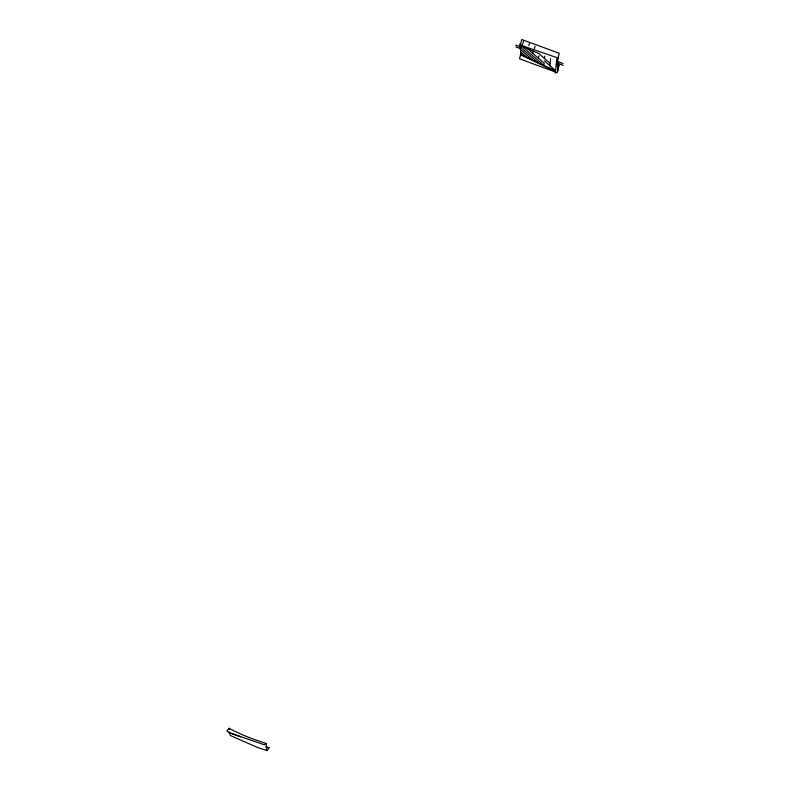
<?xml version="1.0" encoding="UTF-8"?>
<svg xmlns="http://www.w3.org/2000/svg" width="790" height="790" viewBox="0 0 790 790"><rect width="100%" height="100%" fill="white"/><g stroke="black" fill="none" stroke-linecap="round" stroke-linejoin="round"><path stroke-width="1.19" d="M521.084 54.52L543.994 65.58L544.182 63.22L532.894 53.424L533.072 51.074L521.479 45.889L543.994 65.58L555.637 70.666L556.595 60.692M555.637 70.666L549.978 65.797L550.571 58.628M229.139 729.545L229.189 728.291L226.868 730.928L228.567 732.468L240.575 736.823M538.513 58.371L538.74 55.912M550.166 63.447L544.508 58.579L544.745 56.1M557.938 71.041L556.851 60.771L557.335 57.789L521.607 45.465L519.869 43.865L520.995 55.774M557.394 60.277L558.036 57.315M520.966 52.97L519.514 58.806L557.246 72.68L558.974 65.689L557.523 60.297L559.251 53.295L521.736 39.5L519.998 46.492L520.896 46.817M534.475 48.565L535.126 46.274M528.796 45.563L529.399 43.509M522.338 45.158L523.671 40.734M229.396 731.984L230.305 735.51L257.718 747.547L266.882 750.5L266.141 743.42L264.304 744.792L228.567 732.468M266.882 750.5L269.351 747.636L265.549 746.807M266.141 743.42C253.56 739.48 240.693 734.631 229.189 728.291M556.624 59.961L557.523 60.297M556.279 64.691L558.974 65.689M515.751 45.05L521.667 47.361M557.177 61.255L563.102 63.575M515.811 46.827L519.761 48.378M557.246 63.042L563.161 65.353M533.072 51.074L538.918 53.562L544.508 58.579M548.932 68.039L549.801 68.434M520.936 54.875L555.301 71.446L555.37 73.233M538.276 62.785L521.37 48.062M521.301 50.165L532.539 60.06M544.35 60.879L549.978 65.797M521.173 52.387L526.802 57.305M527.295 48.437L532.894 53.424"/></g></svg>
